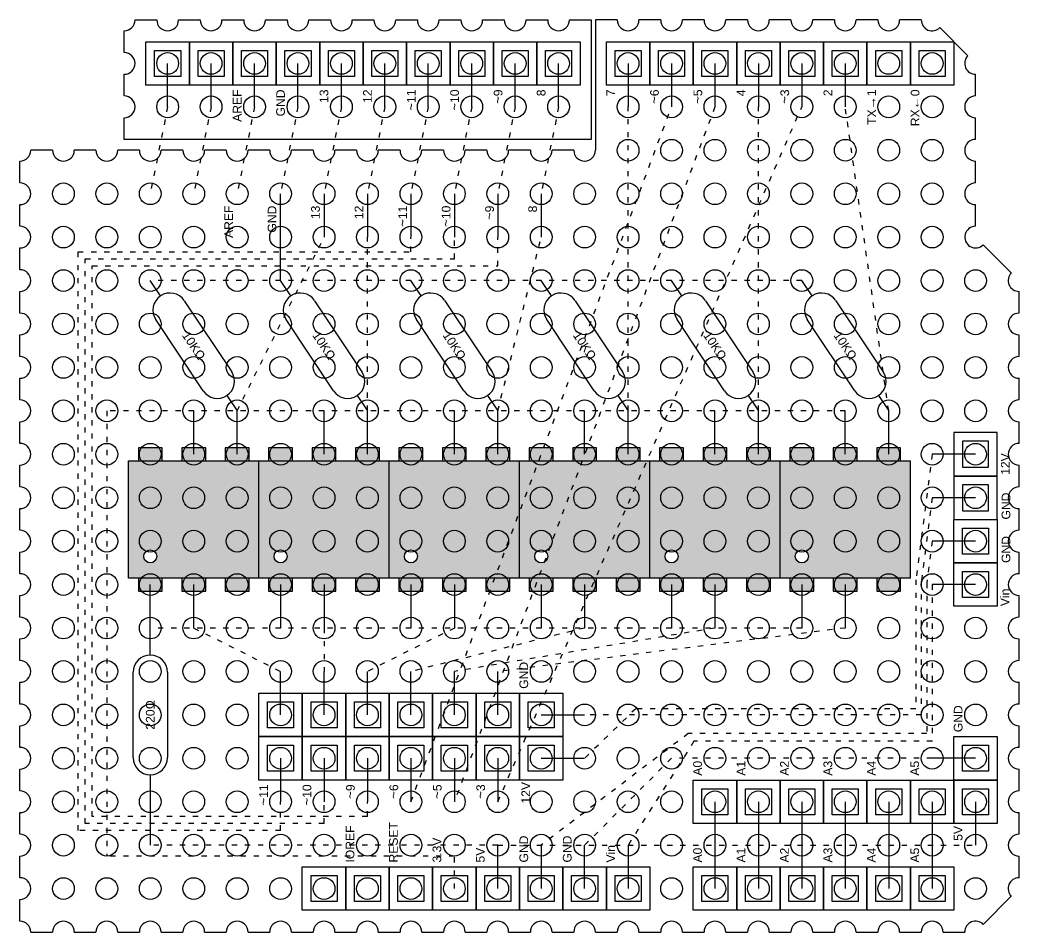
# Model space of a CAD drawing. Header units: millimetres. Extents: x -250 to 9600, y -5237 to 2121.
# Drawn here: x 3000 to 5300, y 0 to 2100 of the extents above; entities that cross this region are included whole.
import ezdxf

# ---------------------------------------------------------------- set-up
doc = ezdxf.new("R2010")
doc.units = ezdxf.units.MM
doc.linetypes.add('ACAD_ISO03W100', pattern=[30, 12, -18])
doc.layers.add('Cableado', color=7, linetype='ACAD_ISO03W100')
doc.layers.add('PCB', color=253, linetype='Continuous')
doc.styles.get("Standard").update_dxf_attribs({"font": 'arial.ttf'})

msp = doc.modelspace()

# ---------------------------------------------------------------- hatches: boundary and pattern name
h = msp.add_hatch(color=8)
h.dxf.hatch_style = 1
h.paths.add_polyline_path([(3472.5, 1085), (3527.5, 1085), (3527.5, 1115), (3472.5, 1115)])
h.paths.add_polyline_path([(3372.5, 1085), (3427.5, 1085), (3427.5, 1115), (3372.5, 1115)])
h.paths.add_polyline_path([(3272.5, 1085), (3327.5, 1085), (3327.5, 1115), (3272.5, 1115)])
h.paths.add_polyline_path([(3272.5, 785), (3327.5, 785), (3327.5, 815), (3272.5, 815)])
h.paths.add_polyline_path([(3372.5, 785), (3427.5, 785), (3427.5, 815), (3372.5, 815)])
h.paths.add_polyline_path([(3472.5, 785), (3527.5, 785), (3527.5, 815), (3472.5, 815)])
h = msp.add_hatch(color=8)
h.dxf.hatch_style = 1
h.paths.add_polyline_path([(3772.5, 1085), (3827.5, 1085), (3827.5, 1115), (3772.5, 1115)])
h.paths.add_polyline_path([(3672.5, 1085), (3727.5, 1085), (3727.5, 1115), (3672.5, 1115)])
h.paths.add_polyline_path([(3572.5, 1085), (3627.5, 1085), (3627.5, 1115), (3572.5, 1115)])
h.paths.add_polyline_path([(3572.5, 785), (3627.5, 785), (3627.5, 815), (3572.5, 815)])
h.paths.add_polyline_path([(3672.5, 785), (3727.5, 785), (3727.5, 815), (3672.5, 815)])
h.paths.add_polyline_path([(3772.5, 785), (3827.5, 785), (3827.5, 815), (3772.5, 815)])
h = msp.add_hatch(color=8)
h.dxf.hatch_style = 1
h.paths.add_polyline_path([(4072.5, 1085), (4127.5, 1085), (4127.5, 1115), (4072.5, 1115)])
h.paths.add_polyline_path([(3972.5, 1085), (4027.5, 1085), (4027.5, 1115), (3972.5, 1115)])
h.paths.add_polyline_path([(3872.5, 1085), (3927.5, 1085), (3927.5, 1115), (3872.5, 1115)])
h.paths.add_polyline_path([(3872.5, 785), (3927.5, 785), (3927.5, 815), (3872.5, 815)])
h.paths.add_polyline_path([(3972.5, 785), (4027.5, 785), (4027.5, 815), (3972.5, 815)])
h.paths.add_polyline_path([(4072.5, 785), (4127.5, 785), (4127.5, 815), (4072.5, 815)])
h = msp.add_hatch(color=8)
h.dxf.hatch_style = 1
h.paths.add_polyline_path([(4372.5, 1085), (4427.5, 1085), (4427.5, 1115), (4372.5, 1115)])
h.paths.add_polyline_path([(4272.5, 1085), (4327.5, 1085), (4327.5, 1115), (4272.5, 1115)])
h.paths.add_polyline_path([(4172.5, 1085), (4227.5, 1085), (4227.5, 1115), (4172.5, 1115)])
h.paths.add_polyline_path([(4172.5, 785), (4227.5, 785), (4227.5, 815), (4172.5, 815)])
h.paths.add_polyline_path([(4272.5, 785), (4327.5, 785), (4327.5, 815), (4272.5, 815)])
h.paths.add_polyline_path([(4372.5, 785), (4427.5, 785), (4427.5, 815), (4372.5, 815)])
h = msp.add_hatch(color=8)
h.dxf.hatch_style = 1
h.paths.add_polyline_path([(4672.5, 1085), (4727.5, 1085), (4727.5, 1115), (4672.5, 1115)])
h.paths.add_polyline_path([(4572.5, 1085), (4627.5, 1085), (4627.5, 1115), (4572.5, 1115)])
h.paths.add_polyline_path([(4472.5, 1085), (4527.5, 1085), (4527.5, 1115), (4472.5, 1115)])
h.paths.add_polyline_path([(4472.5, 785), (4527.5, 785), (4527.5, 815), (4472.5, 815)])
h.paths.add_polyline_path([(4572.5, 785), (4627.5, 785), (4627.5, 815), (4572.5, 815)])
h.paths.add_polyline_path([(4672.5, 785), (4727.5, 785), (4727.5, 815), (4672.5, 815)])
h = msp.add_hatch(color=8)
h.dxf.hatch_style = 1
h.paths.add_polyline_path([(4972.5, 1085), (5027.5, 1085), (5027.5, 1115), (4972.5, 1115)])
h.paths.add_polyline_path([(4872.5, 1085), (4927.5, 1085), (4927.5, 1115), (4872.5, 1115)])
h.paths.add_polyline_path([(4772.5, 1085), (4827.5, 1085), (4827.5, 1115), (4772.5, 1115)])
h.paths.add_polyline_path([(4772.5, 785), (4827.5, 785), (4827.5, 815), (4772.5, 815)])
h.paths.add_polyline_path([(4872.5, 785), (4927.5, 785), (4927.5, 815), (4872.5, 815)])
h.paths.add_polyline_path([(4972.5, 785), (5027.5, 785), (5027.5, 815), (4972.5, 815)])
h = msp.add_hatch(color=252)
h.dxf.hatch_style = 1
edge = h.paths.add_edge_path(flags=16)
edge.add_arc((3300, 865), 15, 0, 360)
h.paths.add_polyline_path([(3550, 815), (3550, 1085), (3250, 1085), (3250, 815)])
h = msp.add_hatch(color=252)
h.dxf.hatch_style = 1
edge = h.paths.add_edge_path(flags=16)
edge.add_arc((3600, 865), 15, 0, 360)
h.paths.add_polyline_path([(3850, 815), (3850, 1085), (3550, 1085), (3550, 815)])
h = msp.add_hatch(color=252)
h.dxf.hatch_style = 1
edge = h.paths.add_edge_path(flags=16)
edge.add_arc((3900, 865), 15, 0, 360)
h.paths.add_polyline_path([(4150, 815), (4150, 1085), (3850, 1085), (3850, 815)])
h = msp.add_hatch(color=252)
h.dxf.hatch_style = 1
edge = h.paths.add_edge_path(flags=16)
edge.add_arc((4200, 865), 15, 0, 360)
h.paths.add_polyline_path([(4450, 815), (4450, 1085), (4150, 1085), (4150, 815)])
h = msp.add_hatch(color=252)
h.dxf.hatch_style = 1
edge = h.paths.add_edge_path(flags=16)
edge.add_arc((4500, 865), 15, 0, 360)
h.paths.add_polyline_path([(4750, 815), (4750, 1085), (4450, 1085), (4450, 815)])
h = msp.add_hatch(color=252)
h.dxf.hatch_style = 1
edge = h.paths.add_edge_path(flags=16)
edge.add_arc((4800, 865), 15, 0, 360)
h.paths.add_polyline_path([(5050, 815), (5050, 1085), (4750, 1085), (4750, 815)])

# ---------------------------------------------------------------- linework, layer by layer
at = {"color": 6}
for p, q in [((4400, 2000), (4400, 1900)), ((4700, 2000), (4700, 1900)), ((4900, 2000), (4900, 1900)), ((3700, 1700), (3700, 1600)), ((3800, 1700), (3800, 1600)), ((4200, 1700), (4200, 1600))]:
    msp.add_line(p, q, dxfattribs=at)
at = {"color": 3}
for p, q in [((4500, 2000), (4500, 1900)), ((4600, 2000), (4600, 1900)), ((4800, 2000), (4800, 1900)), ((3900, 1700), (3900, 1600)), ((4000, 1700), (4000, 1600)), ((4100, 1700), (4100, 1600))]:
    msp.add_line(p, q, dxfattribs=at)
for p, q in [((3323.6, 1464.6), (3300, 1500)), ((3623.6, 1464.6), (3600, 1500)), ((3923.6, 1464.6), (3900, 1500)), ((4223.6, 1464.6), (4200, 1500)), ((4523.6, 1464.6), (4500, 1500)), ((4823.6, 1464.6), (4800, 1500)), ((3476.4, 1235.3), (3500, 1200)), ((3776.4, 1235.3), (3800, 1200)), ((4076.4, 1235.3), (4100, 1200)), ((4376.4, 1235.3), (4400, 1200)), ((4676.4, 1235.3), (4700, 1200)), ((4976.4, 1235.3), (5000, 1200)), ((3300, 637.8), (3300, 700)), ((3300, 362.3), (3300, 300))]:
    msp.add_line(p, q)
at = {"color": 1}
for p, q in [((3250, 815), (3250, 1085)), ((3550, 815), (3550, 1085)), ((3550, 815), (3550, 1085)), ((3850, 815), (3850, 1085)), ((3850, 815), (3850, 1085)), ((4150, 815), (4150, 1085)), ((4150, 815), (4150, 1085)), ((4450, 815), (4450, 1085)), ((4450, 815), (4450, 1085)), ((4750, 815), (4750, 1085)), ((4750, 815), (4750, 1085)), ((5050, 815), (5050, 1085))]:
    msp.add_line(p, q, dxfattribs=at)
at = {"color": 7}
msp.add_line((5200, 400), (5100, 400), dxfattribs=at)
for points in [[(3290, 1950), (3290, 2050), (3390, 2050), (3390, 1950)], [(3390, 1950), (3390, 2050), (3490, 2050), (3490, 1950)], [(3490, 1950), (3490, 2050), (3590, 2050), (3590, 1950)], [(3590, 1950), (3590, 2050), (3690, 2050), (3690, 1950)], [(3690, 1950), (3690, 2050), (3790, 2050), (3790, 1950)], [(3790, 1950), (3790, 2050), (3890, 2050), (3890, 1950)], [(3890, 1950), (3890, 2050), (3990, 2050), (3990, 1950)], [(3990, 1950), (3990, 2050), (4090, 2050), (4090, 1950)], [(4090, 1950), (4090, 2050), (4190, 2050), (4190, 1950)], [(4190, 1950), (4190, 2050), (4290, 2050), (4290, 1950)], [(4350, 1950), (4350, 2050), (4450, 2050), (4450, 1950)], [(4450, 1950), (4450, 2050), (4550, 2050), (4550, 1950)], [(4550, 1950), (4550, 2050), (4650, 2050), (4650, 1950)], [(4650, 1950), (4650, 2050), (4750, 2050), (4750, 1950)], [(4750, 1950), (4750, 2050), (4850, 2050), (4850, 1950)], [(4850, 1950), (4850, 2050), (4950, 2050), (4950, 1950)], [(4950, 1950), (4950, 2050), (5050, 2050), (5050, 1950)], [(5050, 1950), (5050, 2050), (5150, 2050), (5150, 1950)], [(3310, 1970), (3310, 2030), (3370, 2030), (3370, 1970)], [(3410, 1970), (3410, 2030), (3470, 2030), (3470, 1970)], [(3510, 1970), (3510, 2030), (3570, 2030), (3570, 1970)], [(3610, 1970), (3610, 2030), (3670, 2030), (3670, 1970)], [(3710, 1970), (3710, 2030), (3770, 2030), (3770, 1970)], [(3810, 1970), (3810, 2030), (3870, 2030), (3870, 1970)], [(3910, 1970), (3910, 2030), (3970, 2030), (3970, 1970)], [(4010, 1970), (4010, 2030), (4070, 2030), (4070, 1970)], [(4110, 1970), (4110, 2030), (4170, 2030), (4170, 1970)], [(4210, 1970), (4210, 2030), (4270, 2030), (4270, 1970)], [(4370, 1970), (4370, 2030), (4430, 2030), (4430, 1970)], [(4470, 1970), (4470, 2030), (4530, 2030), (4530, 1970)], [(4570, 1970), (4570, 2030), (4630, 2030), (4630, 1970)], [(4670, 1970), (4670, 2030), (4730, 2030), (4730, 1970)], [(4770, 1970), (4770, 2030), (4830, 2030), (4830, 1970)], [(4870, 1970), (4870, 2030), (4930, 2030), (4930, 1970)], [(4970, 1970), (4970, 2030), (5030, 2030), (5030, 1970)], [(5070, 1970), (5070, 2030), (5130, 2030), (5130, 1970)], [(5150, 1050), (5250, 1050), (5250, 1150), (5150, 1150)], [(5150, 950), (5250, 950), (5250, 1050), (5150, 1050)], [(5170, 970), (5230, 970), (5230, 1030), (5170, 1030)], [(5150, 950), (5250, 950), (5250, 850), (5150, 850)], [(5170, 930), (5230, 930), (5230, 870), (5170, 870)], [(5150, 850), (5250, 850), (5250, 750), (5150, 750)], [(3550, 550), (3650, 550), (3650, 450), (3550, 450)], [(3650, 550), (3750, 550), (3750, 450), (3650, 450)], [(3750, 550), (3850, 550), (3850, 450), (3750, 450)], [(3850, 550), (3950, 550), (3950, 450), (3850, 450)], [(3950, 550), (4050, 550), (4050, 450), (3950, 450)], [(4050, 550), (4150, 550), (4150, 450), (4050, 450)], [(4150, 550), (4250, 550), (4250, 450), (4150, 450)], [(4170, 530), (4230, 530), (4230, 470), (4170, 470)], [(3550, 450), (3650, 450), (3650, 350), (3550, 350)], [(3650, 450), (3750, 450), (3750, 350), (3650, 350)], [(3750, 450), (3850, 450), (3850, 350), (3750, 350)], [(3850, 450), (3950, 450), (3950, 350), (3850, 350)], [(3950, 450), (4050, 450), (4050, 350), (3950, 350)], [(4050, 450), (4150, 450), (4150, 350), (4050, 350)], [(4150, 450), (4250, 450), (4250, 350), (4150, 350)], [(5150, 450), (5250, 450), (5250, 350), (5150, 350)], [(5170, 430), (5230, 430), (5230, 370), (5170, 370)], [(4550, 350), (4650, 350), (4650, 250), (4550, 250)], [(4650, 350), (4750, 350), (4750, 250), (4650, 250)], [(4750, 350), (4850, 350), (4850, 250), (4750, 250)], [(4850, 350), (4950, 350), (4950, 250), (4850, 250)], [(4950, 350), (5050, 350), (5050, 250), (4950, 250)], [(5050, 350), (5150, 350), (5150, 250), (5050, 250)], [(5150, 350), (5250, 350), (5250, 250), (5150, 250)], [(3650, 50), (3650, 150), (3750, 150), (3750, 50)], [(3750, 50), (3750, 150), (3850, 150), (3850, 50)], [(3850, 50), (3850, 150), (3950, 150), (3950, 50)], [(3950, 50), (3950, 150), (4050, 150), (4050, 50)], [(4050, 50), (4050, 150), (4150, 150), (4150, 50)], [(4150, 50), (4150, 150), (4250, 150), (4250, 50)], [(4250, 50), (4250, 150), (4350, 150), (4350, 50)], [(4350, 50), (4350, 150), (4450, 150), (4450, 50)], [(4550, 50), (4550, 150), (4650, 150), (4650, 50)], [(4650, 50), (4650, 150), (4750, 150), (4750, 50)], [(4750, 50), (4750, 150), (4850, 150), (4850, 50)], [(4850, 50), (4850, 150), (4950, 150), (4950, 50)], [(4950, 50), (4950, 150), (5050, 150), (5050, 50)], [(5050, 50), (5050, 150), (5150, 150), (5150, 50)], [(3670, 70), (3670, 130), (3730, 130), (3730, 70)], [(3770, 70), (3770, 130), (3830, 130), (3830, 70)], [(3870, 70), (3870, 130), (3930, 130), (3930, 70)], [(3970, 70), (3970, 130), (4030, 130), (4030, 70)], [(4170, 70), (4170, 130), (4230, 130), (4230, 70)], [(4270, 70), (4270, 130), (4330, 130), (4330, 70)], [(4570, 70), (4570, 130), (4630, 130), (4630, 70)], [(4670, 70), (4670, 130), (4730, 130), (4730, 70)], [(4770, 70), (4770, 130), (4830, 130), (4830, 70)], [(4870, 70), (4870, 130), (4930, 130), (4930, 70)], [(4970, 70), (4970, 130), (5030, 130), (5030, 70)], [(5070, 70), (5070, 130), (5130, 130), (5130, 70)]]:
    msp.add_lwpolyline(points, close=True)
at = {"color": 5}
for points in [[(3340, 1900), (3340, 2000)], [(3440, 1900), (3440, 2000)], [(3540, 1900), (3540, 2000)], [(3740, 1900), (3740, 2000)], [(3840, 1900), (3840, 2000)], [(3940, 1900), (3940, 2000)], [(4040, 1900), (4040, 2000)], [(4140, 1900), (4140, 2000)], [(4240, 1900), (4240, 2000)]]:
    msp.add_lwpolyline(points, dxfattribs=at)
at = {"color": 7}
for points in [[(3640, 1900), (3640, 2000)], [(3600, 1500), (3600, 1700)], [(5200, 1000), (5100, 1000)], [(5200, 900), (5100, 900)], [(4200, 500), (4300, 500)]]:
    msp.add_lwpolyline(points, dxfattribs=at)
for points in [[(3378.2, 1453.7), (3487.4, 1289.9)], [(3678.2, 1453.7), (3787.4, 1289.9)], [(3978.2, 1453.7), (4087.4, 1289.9)], [(4278.2, 1453.7), (4387.4, 1289.9)], [(4578.2, 1453.7), (4687.4, 1289.9)], [(4878.2, 1453.7), (4987.4, 1289.9)], [(3421.8, 1246.3), (3312.6, 1410.1)], [(3721.8, 1246.3), (3612.6, 1410.1)], [(4021.8, 1246.3), (3912.6, 1410.1)], [(4321.8, 1246.3), (4212.6, 1410.1)], [(4621.8, 1246.3), (4512.6, 1410.1)], [(4921.8, 1246.3), (4812.6, 1410.1)], [(3260.6, 401.6), (3260.6, 598.4)], [(3339.4, 598.4), (3339.4, 401.6)], [(4200, 200), (4200, 100)], [(4300, 100), (4300, 200)]]:
    msp.add_lwpolyline(points)
at = {"color": 1}
for points in [[(3400, 1100), (3400, 1200)], [(3700, 1100), (3700, 1200)], [(4000, 1100), (4000, 1200)], [(4300, 1100), (4300, 1200)], [(4600, 1100), (4600, 1200)], [(4900, 1100), (4900, 1200)], [(3250, 1085), (3550, 1085)], [(3550, 1085), (3850, 1085)], [(3850, 1085), (4150, 1085)], [(4150, 1085), (4450, 1085)], [(4450, 1085), (4750, 1085)], [(4750, 1085), (5050, 1085)], [(5200, 1100), (5100, 1100)], [(3550, 815), (3250, 815)], [(3850, 815), (3550, 815)], [(4150, 815), (3850, 815)], [(4450, 815), (4150, 815)], [(4750, 815), (4450, 815)], [(5050, 815), (4750, 815)], [(3300, 700), (3300, 800)], [(3600, 800), (3600, 700)], [(3900, 800), (3900, 700)], [(4200, 800), (4200, 700)], [(4500, 800), (4500, 700)], [(4800, 800), (4800, 700)], [(5200, 800), (5100, 800)], [(4200, 400), (4300, 400)], [(3300, 300), (3300, 200)], [(5200, 300), (5200, 200)], [(4100, 100), (4100, 200), (4100, 200)], [(4400, 200), (4400, 100)]]:
    msp.add_lwpolyline(points, dxfattribs=at)
at = {"color": 6}
for points in [[(3500, 1100), (3500, 1200)], [(3800, 1100), (3800, 1200)], [(4100, 1100), (4100, 1200)], [(4400, 1100), (4400, 1200)], [(4700, 1100), (4700, 1200)], [(5000, 1100), (5000, 1200)], [(3400, 700), (3400, 800)], [(3700, 800), (3700, 700)], [(4000, 800), (4000, 700)], [(4300, 800), (4300, 700)], [(4600, 800), (4600, 700)], [(4900, 800), (4900, 700)], [(3600, 500), (3600, 600)], [(3700, 500), (3700, 600)], [(3800, 500), (3800, 600)], [(3900, 500), (3900, 600)], [(4000, 500), (4000, 600)], [(4100, 500), (4100, 600)]]:
    msp.add_lwpolyline(points, dxfattribs=at)
at = {"color": 1}
for points in [[(5170, 1070), (5230, 1070), (5230, 1130), (5170, 1130)], [(3272.5, 1085), (3327.5, 1085), (3327.5, 1115), (3272.5, 1115)], [(3372.5, 1085), (3427.5, 1085), (3427.5, 1115), (3372.5, 1115)], [(3472.5, 1085), (3527.5, 1085), (3527.5, 1115), (3472.5, 1115)], [(3572.5, 1085), (3627.5, 1085), (3627.5, 1115), (3572.5, 1115)], [(3672.5, 1085), (3727.5, 1085), (3727.5, 1115), (3672.5, 1115)], [(3772.5, 1085), (3827.5, 1085), (3827.5, 1115), (3772.5, 1115)], [(3872.5, 1085), (3927.5, 1085), (3927.5, 1115), (3872.5, 1115)], [(3972.5, 1085), (4027.5, 1085), (4027.5, 1115), (3972.5, 1115)], [(4072.5, 1085), (4127.5, 1085), (4127.5, 1115), (4072.5, 1115)], [(4172.5, 1085), (4227.5, 1085), (4227.5, 1115), (4172.5, 1115)], [(4272.5, 1085), (4327.5, 1085), (4327.5, 1115), (4272.5, 1115)], [(4372.5, 1085), (4427.5, 1085), (4427.5, 1115), (4372.5, 1115)], [(4472.5, 1085), (4527.5, 1085), (4527.5, 1115), (4472.5, 1115)], [(4572.5, 1085), (4627.5, 1085), (4627.5, 1115), (4572.5, 1115)], [(4672.5, 1085), (4727.5, 1085), (4727.5, 1115), (4672.5, 1115)], [(4772.5, 1085), (4827.5, 1085), (4827.5, 1115), (4772.5, 1115)], [(4872.5, 1085), (4927.5, 1085), (4927.5, 1115), (4872.5, 1115)], [(4972.5, 1085), (5027.5, 1085), (5027.5, 1115), (4972.5, 1115)], [(5170, 830), (5230, 830), (5230, 770), (5170, 770)], [(3272.5, 785), (3327.5, 785), (3327.5, 815), (3272.5, 815)], [(3372.5, 785), (3427.5, 785), (3427.5, 815), (3372.5, 815)], [(3472.5, 785), (3527.5, 785), (3527.5, 815), (3472.5, 815)], [(3572.5, 785), (3627.5, 785), (3627.5, 815), (3572.5, 815)], [(3672.5, 785), (3727.5, 785), (3727.5, 815), (3672.5, 815)], [(3772.5, 785), (3827.5, 785), (3827.5, 815), (3772.5, 815)], [(3872.5, 785), (3927.5, 785), (3927.5, 815), (3872.5, 815)], [(3972.5, 785), (4027.5, 785), (4027.5, 815), (3972.5, 815)], [(4072.5, 785), (4127.5, 785), (4127.5, 815), (4072.5, 815)], [(4172.5, 785), (4227.5, 785), (4227.5, 815), (4172.5, 815)], [(4272.5, 785), (4327.5, 785), (4327.5, 815), (4272.5, 815)], [(4372.5, 785), (4427.5, 785), (4427.5, 815), (4372.5, 815)], [(4472.5, 785), (4527.5, 785), (4527.5, 815), (4472.5, 815)], [(4572.5, 785), (4627.5, 785), (4627.5, 815), (4572.5, 815)], [(4672.5, 785), (4727.5, 785), (4727.5, 815), (4672.5, 815)], [(4772.5, 785), (4827.5, 785), (4827.5, 815), (4772.5, 815)], [(4872.5, 785), (4927.5, 785), (4927.5, 815), (4872.5, 815)], [(4972.5, 785), (5027.5, 785), (5027.5, 815), (4972.5, 815)], [(4170, 430), (4230, 430), (4230, 370), (4170, 370)], [(5170, 330), (5230, 330), (5230, 270), (5170, 270)], [(4070, 70), (4070, 130), (4130, 130), (4130, 70)], [(4370, 70), (4370, 130), (4430, 130), (4430, 70)]]:
    msp.add_lwpolyline(points, close=True, dxfattribs=at)
at = {"color": 6}
for points in [[(3570, 530), (3630, 530), (3630, 470), (3570, 470)], [(3670, 530), (3730, 530), (3730, 470), (3670, 470)], [(3770, 530), (3830, 530), (3830, 470), (3770, 470)], [(3870, 530), (3930, 530), (3930, 470), (3870, 470)], [(3970, 530), (4030, 530), (4030, 470), (3970, 470)], [(4070, 530), (4130, 530), (4130, 470), (4070, 470)]]:
    msp.add_lwpolyline(points, close=True, dxfattribs=at)
at = {"color": 3}
for points in [[(3570, 430), (3630, 430), (3630, 370), (3570, 370)], [(3670, 430), (3730, 430), (3730, 370), (3670, 370)], [(3770, 430), (3830, 430), (3830, 370), (3770, 370)], [(3870, 430), (3930, 430), (3930, 370), (3870, 370)], [(3970, 430), (4030, 430), (4030, 370), (3970, 370)], [(4070, 430), (4130, 430), (4130, 370), (4070, 370)]]:
    msp.add_lwpolyline(points, close=True, dxfattribs=at)
for points in [[(3600, 400), (3600, 300)], [(3700, 400), (3700, 300)], [(3800, 400), (3800, 300)], [(3900, 400), (3900, 300)], [(4000, 400), (4000, 300)], [(4100, 400), (4100, 300)]]:
    msp.add_lwpolyline(points, dxfattribs=at)
at = {"color": 4}
for points in [[(4570, 330), (4630, 330), (4630, 270), (4570, 270)], [(4670, 330), (4730, 330), (4730, 270), (4670, 270)], [(4770, 330), (4830, 330), (4830, 270), (4770, 270)], [(4870, 330), (4930, 330), (4930, 270), (4870, 270)], [(4970, 330), (5030, 330), (5030, 270), (4970, 270)], [(5070, 330), (5130, 330), (5130, 270), (5070, 270)]]:
    msp.add_lwpolyline(points, close=True, dxfattribs=at)
for points in [[(4600, 300), (4600, 100)], [(4700, 300), (4700, 100)], [(4800, 300), (4800, 100)], [(4900, 300), (4900, 100)], [(5000, 300), (5000, 100)], [(5100, 300), (5100, 100)]]:
    msp.add_lwpolyline(points, dxfattribs=at)
at = {"color": 1}
for centre in [(3300, 865), (3600, 865), (3900, 865), (4200, 865), (4500, 865), (4800, 865)]:
    msp.add_circle(centre, 15, dxfattribs=at)
for centre, start, end in [((3345.4, 1431.9), 33.6901, 213.6901), ((3645.4, 1431.9), 33.6901, 213.6901), ((3945.4, 1431.9), 33.6901, 213.6901), ((4245.4, 1431.9), 33.6901, 213.6901), ((4545.4, 1431.9), 33.6901, 213.6901), ((4845.4, 1431.9), 33.6901, 213.6901), ((3454.6, 1268.1), 213.6901, 33.6901), ((3754.6, 1268.1), 213.6901, 33.6901), ((4054.6, 1268.1), 213.6901, 33.6901), ((4354.6, 1268.1), 213.6901, 33.6901), ((4654.6, 1268.1), 213.6901, 33.6901), ((4954.6, 1268.1), 213.6901, 33.6901), ((3300, 598.4), 0, 180), ((3300, 401.6), 180, 0)]:
    msp.add_arc(centre, 39.4, start, end)
at = {"layer": 'Cableado', "color": 3}
for p, q in [((3900, 1566.2), (3900, 1600)), ((4000, 1550), (4000, 1600)), ((4100, 1533.8), (4100, 1600)), ((3600, 233.8), (3600, 300)), ((3700, 250), (3700, 300)), ((3800, 266.2), (3800, 300))]:
    msp.add_line(p, q, dxfattribs=at)
at = {"layer": 'Cableado', "color": 5, "linetype": 'ACAD_ISO03W100'}
for points in [[(3340, 1900), (3300, 1700)], [(3440, 1900), (3400, 1700)], [(3540, 1900), (3500, 1700)], [(3740, 1900), (3700, 1700)], [(3840, 1900), (3800, 1700)], [(3940, 1900), (3900, 1700)], [(4040, 1900), (4000, 1700)], [(4140, 1900), (4100, 1700)], [(4240, 1900), (4200, 1700)]]:
    msp.add_lwpolyline(points, dxfattribs=at)
at = {"layer": 'Cableado', "color": 7, "linetype": 'ACAD_ISO03W100'}
for points in [[(3640, 1900), (3600, 1700)], [(4800, 1500), (3300, 1500)]]:
    msp.add_lwpolyline(points, dxfattribs=at)
at = {"layer": 'Cableado', "color": 3, "linetype": 'ACAD_ISO03W100'}
for points in [[(3900, 300), (4500, 1900)], [(4600, 1900), (4000, 300)], [(4100, 300), (4800, 1900)]]:
    msp.add_lwpolyline(points, dxfattribs=at)
at = {"layer": 'Cableado', "color": 6, "linetype": 'ACAD_ISO03W100'}
for points in [[(4400, 1200), (4400, 1900)], [(4700, 1200), (4700, 1900)], [(5000, 1200), (4900, 1900)], [(3500, 1200), (3700, 1600)], [(3800, 1200), (3800, 1600)], [(4100, 1200), (4200, 1600)], [(3400, 700), (3600, 600)], [(3700, 700), (3700, 600)], [(4000, 700), (3800, 600)], [(4300, 700), (3900, 600)], [(4600, 700), (4000, 600)], [(4900, 700), (4100, 600)]]:
    msp.add_lwpolyline(points, dxfattribs=at)
at = {"layer": 'Cableado', "color": 3}
for points in [[(3600, 233.8), (3133.8, 233.8), (3133.8, 1566.2), (3900, 1566.2)], [(3700, 250), (3150, 250), (3150, 1550), (4000, 1550)], [(3800, 266.2), (3166.2, 266.2), (3166.2, 1533.8), (4100, 1533.8)]]:
    msp.add_lwpolyline(points, dxfattribs=at)
at = {"layer": 'Cableado', "color": 1, "linetype": 'ACAD_ISO03W100'}
for points in [[(4900, 1200), (3400, 1200), (3200, 1200), (3200, 175)], [(4800, 700), (3300, 700)], [(4100, 200), (3300, 200)], [(4100, 200), (5200, 200)], [(4000, 100), (4000, 175), (3200, 175)]]:
    msp.add_lwpolyline(points, dxfattribs=at)
at = {"layer": 'Cableado', "color": 1}
for points in [[(5100, 1100), (5062.5, 811.2), (5062.5, 514.2), (4417.6, 514.2), (4300, 400)], [(5100, 800), (5100, 439.1), (4551.7, 439.1), (4400, 200)]]:
    msp.add_lwpolyline(points, dxfattribs=at)
at = {"layer": 'Cableado', "color": 7}
for points in [[(5100, 1000), (5075, 807.5), (5075, 500), (4300, 500)], [(5100, 900), (5087.5, 803.8), (5087.5, 456.9), (4538.3, 456.9), (4200, 200)], [(5100, 400), (4500, 400), (4300, 200)]]:
    msp.add_lwpolyline(points, dxfattribs=at)
at = {"layer": 'PCB'}
for points in [[(3265, 2100), (3315, 2100)], [(3365, 2100), (3415, 2100)], [(3465, 2100), (3515, 2100)], [(3565, 2100), (3615, 2100)], [(3665, 2100), (3715, 2100)], [(3765, 2100), (3815, 2100)], [(3865, 2100), (3915, 2100)], [(3965, 2100), (4015, 2100)], [(4065, 2100), (4115, 2100)], [(4165, 2100), (4215, 2100)], [(4265, 2100), (4315, 2100)], [(4315, 2100), (4315, 1825)], [(4325, 2100), (4325, 1800)], [(4375, 2100), (4325, 2100)], [(4475, 2100), (4425, 2100)], [(4575, 2100), (4525, 2100)], [(4675, 2100), (4625, 2100)], [(4775, 2100), (4725, 2100)], [(4875, 2100), (4825, 2100)], [(4975, 2100), (4925, 2100)], [(5075, 2100), (5025, 2100)], [(3240, 2025), (3240, 2075)], [(5182.3, 2017.7), (5117.7, 2082.3)], [(3240, 1925), (3240, 1975)], [(5200, 1925), (5200, 1975)], [(3240, 1825), (3240, 1875)], [(5200, 1825), (5200, 1875)], [(4315, 1825), (3240, 1825)], [(3075, 1800), (3025, 1800)], [(3175, 1800), (3125, 1800)], [(3275, 1800), (3225, 1800)], [(3375, 1800), (3325, 1800)], [(3475, 1800), (3425, 1800)], [(3575, 1800), (3525, 1800)], [(3675, 1800), (3625, 1800)], [(3775, 1800), (3725, 1800)], [(3875, 1800), (3825, 1800)], [(3975, 1800), (3925, 1800)], [(4075, 1800), (4025, 1800)], [(4175, 1800), (4125, 1800)], [(4275, 1800), (4225, 1800)], [(3000, 1725), (3000, 1775)], [(5200, 1725), (5200, 1775)], [(3000, 1625), (3000, 1675)], [(5200, 1625), (5200, 1675)], [(3000, 1525), (3000, 1575)], [(5282.3, 1517.7), (5217.7, 1582.3)], [(3000, 1425), (3000, 1475)], [(5300, 1425), (5300, 1475)], [(3000, 1325), (3000, 1375)], [(5300, 1325), (5300, 1375)], [(3000, 1225), (3000, 1275)], [(5300, 1225), (5300, 1275)], [(3000, 1125), (3000, 1175)], [(5300, 1125), (5300, 1175)], [(3000, 1025), (3000, 1075)], [(5300, 1025), (5300, 1075)], [(3000, 925), (3000, 975)], [(5300, 925), (5300, 975)], [(3000, 825), (3000, 875)], [(5300, 825), (5300, 875)], [(3000, 725), (3000, 775)], [(5300, 725), (5300, 775)], [(3000, 625), (3000, 675)], [(5300, 625), (5300, 675)], [(3000, 525), (3000, 575)], [(5300, 525), (5300, 575)], [(3000, 425), (3000, 475)], [(5300, 425), (5300, 475)], [(3000, 325), (3000, 375)], [(5300, 325), (5300, 375)], [(3000, 225), (3000, 275)], [(5300, 225), (5300, 275)], [(3000, 125), (3000, 175)], [(5300, 125), (5300, 175)], [(3000, 25), (3000, 75)], [(5217.7, 17.7), (5282.3, 82.3)], [(3025, 0), (3075, 0)], [(3125, 0), (3175, 0)], [(3225, 0), (3275, 0)], [(3325, 0), (3375, 0)], [(3425, 0), (3475, 0)], [(3525, 0), (3575, 0)], [(3625, 0), (3675, 0)], [(3725, 0), (3775, 0)], [(3825, 0), (3875, 0)], [(3925, 0), (3975, 0)], [(4025, 0), (4075, 0)], [(4125, 0), (4175, 0)], [(4225, 0), (4275, 0)], [(4325, 0), (4375, 0)], [(4425, 0), (4475, 0)], [(4525, 0), (4575, 0)], [(4625, 0), (4675, 0)], [(4725, 0), (4775, 0)], [(4825, 0), (4875, 0)], [(4925, 0), (4975, 0)], [(5025, 0), (5075, 0)], [(5125, 0), (5175, 0)]]:
    msp.add_lwpolyline(points, dxfattribs=at)
for centre in [(3340, 2000), (3440, 2000), (3540, 2000), (3640, 2000), (3740, 2000), (3840, 2000), (3940, 2000), (4040, 2000), (4140, 2000), (4240, 2000), (4400, 2000), (4500, 2000), (4600, 2000), (4700, 2000), (4800, 2000), (4900, 2000), (5000, 2000), (5100, 2000), (3340, 1900), (3440, 1900), (3540, 1900), (3640, 1900), (3740, 1900), (3840, 1900), (3940, 1900), (4040, 1900), (4140, 1900), (4240, 1900), (4400, 1900), (4500, 1900), (4600, 1900), (4700, 1900), (4800, 1900), (4900, 1900), (5000, 1900), (5100, 1900), (4400, 1800), (4500, 1800), (4600, 1800), (4700, 1800), (4800, 1800), (4900, 1800), (5000, 1800), (5100, 1800), (3100, 1700), (3200, 1700), (3300, 1700), (3400, 1700), (3500, 1700), (3600, 1700), (3700, 1700), (3800, 1700), (3900, 1700), (4000, 1700), (4100, 1700), (4200, 1700), (4300, 1700), (4400, 1700), (4500, 1700), (4600, 1700), (4700, 1700), (4800, 1700), (4900, 1700), (5000, 1700), (5100, 1700), (3100, 1600), (3200, 1600), (3300, 1600), (3400, 1600), (3500, 1600), (3600, 1600), (3700, 1600), (3800, 1600), (3900, 1600), (4000, 1600), (4100, 1600), (4200, 1600), (4300, 1600), (4400, 1600), (4500, 1600), (4600, 1600), (4700, 1600), (4800, 1600), (4900, 1600), (5000, 1600), (5100, 1600), (3100, 1500), (3200, 1500), (3300, 1500), (3400, 1500), (3500, 1500), (3600, 1500), (3700, 1500), (3800, 1500), (3900, 1500), (4000, 1500), (4100, 1500), (4200, 1500), (4300, 1500), (4400, 1500), (4500, 1500), (4600, 1500), (4700, 1500), (4800, 1500), (4900, 1500), (5000, 1500), (5100, 1500), (5200, 1500), (3100, 1400), (3200, 1400), (3300, 1400), (3400, 1400), (3500, 1400), (3600, 1400), (3700, 1400), (3800, 1400), (3900, 1400), (4000, 1400), (4100, 1400), (4200, 1400), (4300, 1400), (4400, 1400), (4500, 1400), (4600, 1400), (4700, 1400), (4800, 1400), (4900, 1400), (5000, 1400), (5100, 1400), (5200, 1400), (3100, 1300), (3200, 1300), (3300, 1300), (3400, 1300), (3500, 1300), (3600, 1300), (3700, 1300), (3800, 1300), (3900, 1300), (4000, 1300), (4100, 1300), (4200, 1300), (4300, 1300), (4400, 1300), (4500, 1300), (4600, 1300), (4700, 1300), (4800, 1300), (4900, 1300), (5000, 1300), (5100, 1300), (5200, 1300), (3100, 1200), (3200, 1200), (3300, 1200), (3400, 1200), (3500, 1200), (3600, 1200), (3700, 1200), (3800, 1200), (3900, 1200), (4000, 1200), (4100, 1200), (4200, 1200), (4300, 1200), (4400, 1200), (4500, 1200), (4600, 1200), (4700, 1200), (4800, 1200), (4900, 1200), (5000, 1200), (5100, 1200), (5200, 1200), (3100, 1100), (3200, 1100), (3300, 1100), (3400, 1100), (3500, 1100), (3600, 1100), (3700, 1100), (3800, 1100), (3900, 1100), (4000, 1100), (4100, 1100), (4200, 1100), (4300, 1100), (4400, 1100), (4500, 1100), (4600, 1100), (4700, 1100), (4800, 1100), (4900, 1100), (5000, 1100), (5100, 1100), (5200, 1100), (3100, 1000), (3200, 1000), (3300, 1000), (3400, 1000), (3500, 1000), (3600, 1000), (3700, 1000), (3800, 1000), (3900, 1000), (4000, 1000), (4100, 1000), (4200, 1000), (4300, 1000), (4400, 1000), (4500, 1000), (4600, 1000), (4700, 1000), (4800, 1000), (4900, 1000), (5000, 1000), (5100, 1000), (5200, 1000), (3100, 900), (3200, 900), (3300, 900), (3400, 900), (3500, 900), (3600, 900), (3700, 900), (3800, 900), (3900, 900), (4000, 900), (4100, 900), (4200, 900), (4300, 900), (4400, 900), (4500, 900), (4600, 900), (4700, 900), (4800, 900), (4900, 900), (5000, 900), (5100, 900), (5200, 900), (3100, 800), (3200, 800), (3300, 800), (3400, 800), (3500, 800), (3600, 800), (3700, 800), (3800, 800), (3900, 800), (4000, 800), (4100, 800), (4200, 800), (4300, 800), (4400, 800), (4500, 800), (4600, 800), (4700, 800), (4800, 800), (4900, 800), (5000, 800), (5100, 800), (5200, 800), (3100, 700), (3200, 700), (3300, 700), (3400, 700), (3500, 700), (3600, 700), (3700, 700), (3800, 700), (3900, 700), (4000, 700), (4100, 700), (4200, 700), (4300, 700), (4400, 700), (4500, 700), (4600, 700), (4700, 700), (4800, 700), (4900, 700), (5000, 700), (5100, 700), (5200, 700), (3100, 600), (3200, 600), (3300, 600), (3400, 600), (3500, 600), (3600, 600), (3700, 600), (3800, 600), (3900, 600), (4000, 600), (4100, 600), (4200, 600), (4300, 600), (4400, 600), (4500, 600), (4600, 600), (4700, 600), (4800, 600), (4900, 600), (5000, 600), (5100, 600), (5200, 600), (3100, 500), (3100, 500), (3200, 500), (3200, 500), (3300, 500), (3300, 500), (3400, 500), (3400, 500), (3500, 500), (3500, 500), (3600, 500), (3600, 500), (3700, 500), (3700, 500), (3800, 500), (3800, 500), (3900, 500), (3900, 500), (4000, 500), (4000, 500), (4100, 500), (4100, 500), (4200, 500), (4200, 500), (4300, 500), (4300, 500), (4400, 500), (4400, 500), (4500, 500), (4500, 500), (4600, 500), (4600, 500), (4700, 500), (4700, 500), (4800, 500), (4800, 500), (4900, 500), (4900, 500), (5000, 500), (5000, 500), (5100, 500), (5100, 500), (5200, 500), (5200, 500), (3100, 400), (3100, 400), (3200, 400), (3200, 400), (3300, 400), (3300, 400), (3400, 400), (3400, 400), (3500, 400), (3500, 400), (3600, 400), (3600, 400), (3700, 400), (3700, 400), (3800, 400), (3800, 400), (3900, 400), (3900, 400), (4000, 400), (4000, 400), (4100, 400), (4100, 400), (4200, 400), (4200, 400), (4300, 400), (4300, 400), (4400, 400), (4400, 400), (4500, 400), (4500, 400), (4600, 400), (4600, 400), (4700, 400), (4700, 400), (4800, 400), (4800, 400), (4900, 400), (4900, 400), (5000, 400), (5000, 400), (5100, 400), (5100, 400), (5200, 400), (5200, 400), (3100, 300), (3100, 300), (3200, 300), (3200, 300), (3300, 300), (3300, 300), (3400, 300), (3400, 300), (3500, 300), (3500, 300), (3600, 300), (3600, 300), (3700, 300), (3700, 300), (3800, 300), (3800, 300), (3900, 300), (3900, 300), (4000, 300), (4000, 300), (4100, 300), (4100, 300), (4200, 300), (4200, 300), (4300, 300), (4300, 300), (4400, 300), (4400, 300), (4500, 300), (4500, 300), (4600, 300), (4600, 300), (4700, 300), (4700, 300), (4800, 300), (4800, 300), (4900, 300), (4900, 300), (5000, 300), (5000, 300), (5100, 300), (5100, 300), (5200, 300), (5200, 300), (3100, 200), (3200, 200), (3300, 200), (3400, 200), (3500, 200), (3600, 200), (3700, 200), (3800, 200), (3900, 200), (4000, 200), (4100, 200), (4200, 200), (4300, 200), (4400, 200), (4500, 200), (4600, 200), (4700, 200), (4800, 200), (4900, 200), (5000, 200), (5100, 200), (5200, 200), (3100, 100), (3200, 100), (3300, 100), (3400, 100), (3500, 100), (3600, 100), (3700, 100), (3800, 100), (3900, 100), (4000, 100), (4100, 100), (4200, 100), (4300, 100), (4400, 100), (4500, 100), (4600, 100), (4700, 100), (4800, 100), (4900, 100), (5000, 100), (5100, 100), (5200, 100)]:
    msp.add_circle(centre, 25, dxfattribs=at)
for centre, start, end in [((3240, 2100), 270, 0), ((3340, 2100), 180, 0), ((3440, 2100), 180, 0), ((3540, 2100), 180, 0), ((3640, 2100), 180, 0), ((3740, 2100), 180, 0), ((3840, 2100), 180, 0), ((3940, 2100), 180, 0), ((4040, 2100), 180, 0), ((4140, 2100), 180, 0), ((4240, 2100), 180, 0), ((4400, 2100), 180, 0), ((4500, 2100), 180, 0), ((4600, 2100), 180, 0), ((4700, 2100), 180, 0), ((4800, 2100), 180, 0), ((4900, 2100), 180, 0), ((5000, 2100), 180, 0), ((5100, 2100), 180, 315), ((3240, 2000), 270, 90), ((5200, 2000), 135, 270), ((3240, 1900), 270, 90), ((5200, 1900), 90, 270), ((5200, 1800), 90, 270), ((3000, 1800), 270, 0), ((3100, 1800), 180, 0), ((3200, 1800), 180, 0), ((3300, 1800), 180, 0), ((3400, 1800), 180, 0), ((3500, 1800), 180, 0), ((3600, 1800), 180, 0), ((3700, 1800), 180, 0), ((3800, 1800), 180, 0), ((3900, 1800), 180, 0), ((4000, 1800), 180, 0), ((4100, 1800), 180, 0), ((4200, 1800), 180, 0), ((4300, 1800), 180, 0), ((3000, 1700), 270, 90), ((5200, 1700), 90, 270), ((3000, 1600), 270, 90), ((5200, 1600), 90, 315), ((3000, 1500), 270, 90), ((5300, 1500), 135, 270), ((3000, 1400), 270, 90), ((5300, 1400), 90, 270), ((3000, 1300), 270, 90), ((5300, 1300), 90, 270), ((3000, 1200), 270, 90), ((5300, 1200), 90, 270), ((3000, 1100), 270, 90), ((5300, 1100), 90, 270), ((3000, 1000), 270, 90), ((5300, 1000), 90, 270), ((3000, 900), 270, 90), ((5300, 900), 90, 270), ((3000, 800), 270, 90), ((5300, 800), 90, 270), ((3000, 700), 270, 90), ((5300, 700), 90, 270), ((3000, 600), 270, 90), ((5300, 600), 90, 270), ((3000, 500), 270, 90), ((3000, 500), 270, 90), ((5300, 500), 90, 270), ((5300, 500), 90, 270), ((3000, 400), 270, 90), ((3000, 400), 270, 90), ((5300, 400), 90, 270), ((5300, 400), 90, 270), ((3000, 300), 270, 90), ((3000, 300), 270, 90), ((5300, 300), 90, 270), ((5300, 300), 90, 270), ((3000, 200), 270, 90), ((5300, 200), 90, 270), ((3000, 100), 270, 90), ((5300, 100), 90, 225), ((3000, 0), 0, 90), ((3100, 0), 0, 180), ((3200, 0), 0, 180), ((3300, 0), 0, 180), ((3400, 0), 0, 180), ((3500, 0), 0, 180), ((3600, 0), 0, 180), ((3700, 0), 0, 180), ((3800, 0), 0, 180), ((3900, 0), 0, 180), ((4000, 0), 0, 180), ((4100, 0), 0, 180), ((4200, 0), 0, 180), ((4300, 0), 0, 180), ((4400, 0), 0, 180), ((4500, 0), 0, 180), ((4600, 0), 0, 180), ((4700, 0), 0, 180), ((4800, 0), 0, 180), ((4900, 0), 0, 180), ((5000, 0), 0, 180), ((5100, 0), 0, 180), ((5200, 0), 45, 180)]:
    msp.add_arc(centre, 25, start, end, dxfattribs=at)

# ---------------------------------------------------------------- texts
at = {"char_height": 20}
for s, width, insert, attachment_point, rotation in [('AREF', 4.5, (3500, 1940), 6, 90), ('GND', 4.5, (3600, 1940), 6, 90), ('13', 4.5, (3700, 1940), 6, 90), ('12', 4.5, (3800, 1940), 6, 90), ('{\\H1.0833x;~}11', 4.5, (3900, 1940), 6, 90), ('{\\H1.0833x;~}10', 4.5, (4000, 1940), 6, 90), ('{\\H1.0833x;~}9', 4.5, (4100, 1940), 6, 90), ('8', 4.5, (4200, 1940), 6, 90), ('7', 4.5, (4360, 1940), 6, 90), ('{\\H1.0833x;~}6', 4.5, (4460, 1940), 6, 90), ('{\\H1.0833x;~}5', 4.5, (4560, 1940), 6, 90), ('4', 4.5, (4660, 1940), 6, 90), ('{\\H1.0833x;~}3', 4.5, (4760, 1940), 6, 90), ('2', 4.5, (4860, 1940), 6, 90), ('TX{\\H1.0833x;→}1', 4.5, (4960, 1940), 6, 90), ('RX{\\H1.0833x;←}0', 4.5, (5060, 1940), 6, 90), ('AREF', 4.5, (3480.4, 1672.5), 6, 90), ('GND', 4.5, (3580.4, 1672.5), 6, 90), ('13', 4.5, (3680.4, 1672.5), 6, 90), ('12', 4.5, (3780.4, 1672.5), 6, 90), ('{\\H1.0833x;~}11', 4.5, (3880.4, 1672.5), 6, 90), ('{\\H1.0833x;~}10', 4.5, (3980.4, 1672.5), 6, 90), ('{\\H1.0833x;~}9', 4.5, (4080.4, 1672.5), 6, 90), ('8', 4.5, (4180.4, 1672.5), 6, 90), ('10KΩ', 83.152, (3400, 1350), 5, 303.6901), ('10KΩ', 83.152, (3700, 1350), 5, 303.6901), ('10KΩ', 83.152, (4000, 1350), 5, 303.6901), ('10KΩ', 83.152, (4300, 1350), 5, 303.6901), ('10KΩ', 83.152, (4600, 1350), 5, 303.6901), ('10KΩ', 83.152, (4900, 1350), 5, 303.6901), ('12V', 4.5, (5268.4, 1052.6), 4, 90), ('GND', 4.5, (5270.1, 949.7), 4, 90), ('GND', 4.5, (5270.1, 849.7), 4, 90), ('Vin', 4.5, (5267.5, 750.3), 4, 90), ('GND', 4.5, (4160, 560), 4, 90), ('220Ω', 83.152, (3300, 500), 5, 90), ('GND', 4.5, (5160, 460), 4, 90), ('A0', 4.5, (4560, 360), 4, 90), ('A1', 4.5, (4660, 360), 4, 90), ('A2', 4.5, (4760, 360), 4, 90), ('A3', 4.5, (4860, 360), 4, 90), ('A4', 4.5, (4960, 360), 4, 90), ('A5', 4.5, (5060, 360), 4, 90), ('12V', 4.5, (4164.5, 295.7), 4, 90), ('{\\H1.0833x;~}11', 4.5, (3560, 340), 6, 90), ('{\\H1.0833x;~}10', 4.5, (3660, 340), 6, 90), ('{\\H1.0833x;~}9', 4.5, (3760, 340), 6, 90), ('{\\H1.0833x;~}6', 4.5, (3860, 340), 6, 90), ('{\\H1.0833x;~}5', 4.5, (3960, 340), 6, 90), ('{\\H1.0833x;~}3', 4.5, (4060, 340), 6, 90), ('IOREF', 4.5, (3760, 160), 4, 90), ('RESET', 4.5, (3860, 160), 4, 90), ('5V', 4.5, (5160, 210), 4, 90), ('3.3V', 4.5, (3960, 160), 4, 90), ('GND', 4.5, (4160, 160), 4, 90), ('GND', 4.5, (4260, 160), 4, 90), ('5V', 4.5, (4060, 160), 4, 90), ('Vin', 4.5, (4360, 160), 4, 90), ('A0', 4.5, (4560, 160), 4, 90), ('A1', 4.5, (4660, 160), 4, 90), ('A2', 4.5, (4760, 160), 4, 90), ('A3', 4.5, (4860, 160), 4, 90), ('A4', 4.5, (4960, 160), 4, 90), ('A5', 4.5, (5060, 160), 4, 90)]:
    msp.add_mtext_dynamic_manual_height_columns(s, width=width, gutter_width=12.5, heights=[0], dxfattribs=dict(at, insert=insert, attachment_point=attachment_point, rotation=rotation))

doc.saveas('drawing.dxf')
